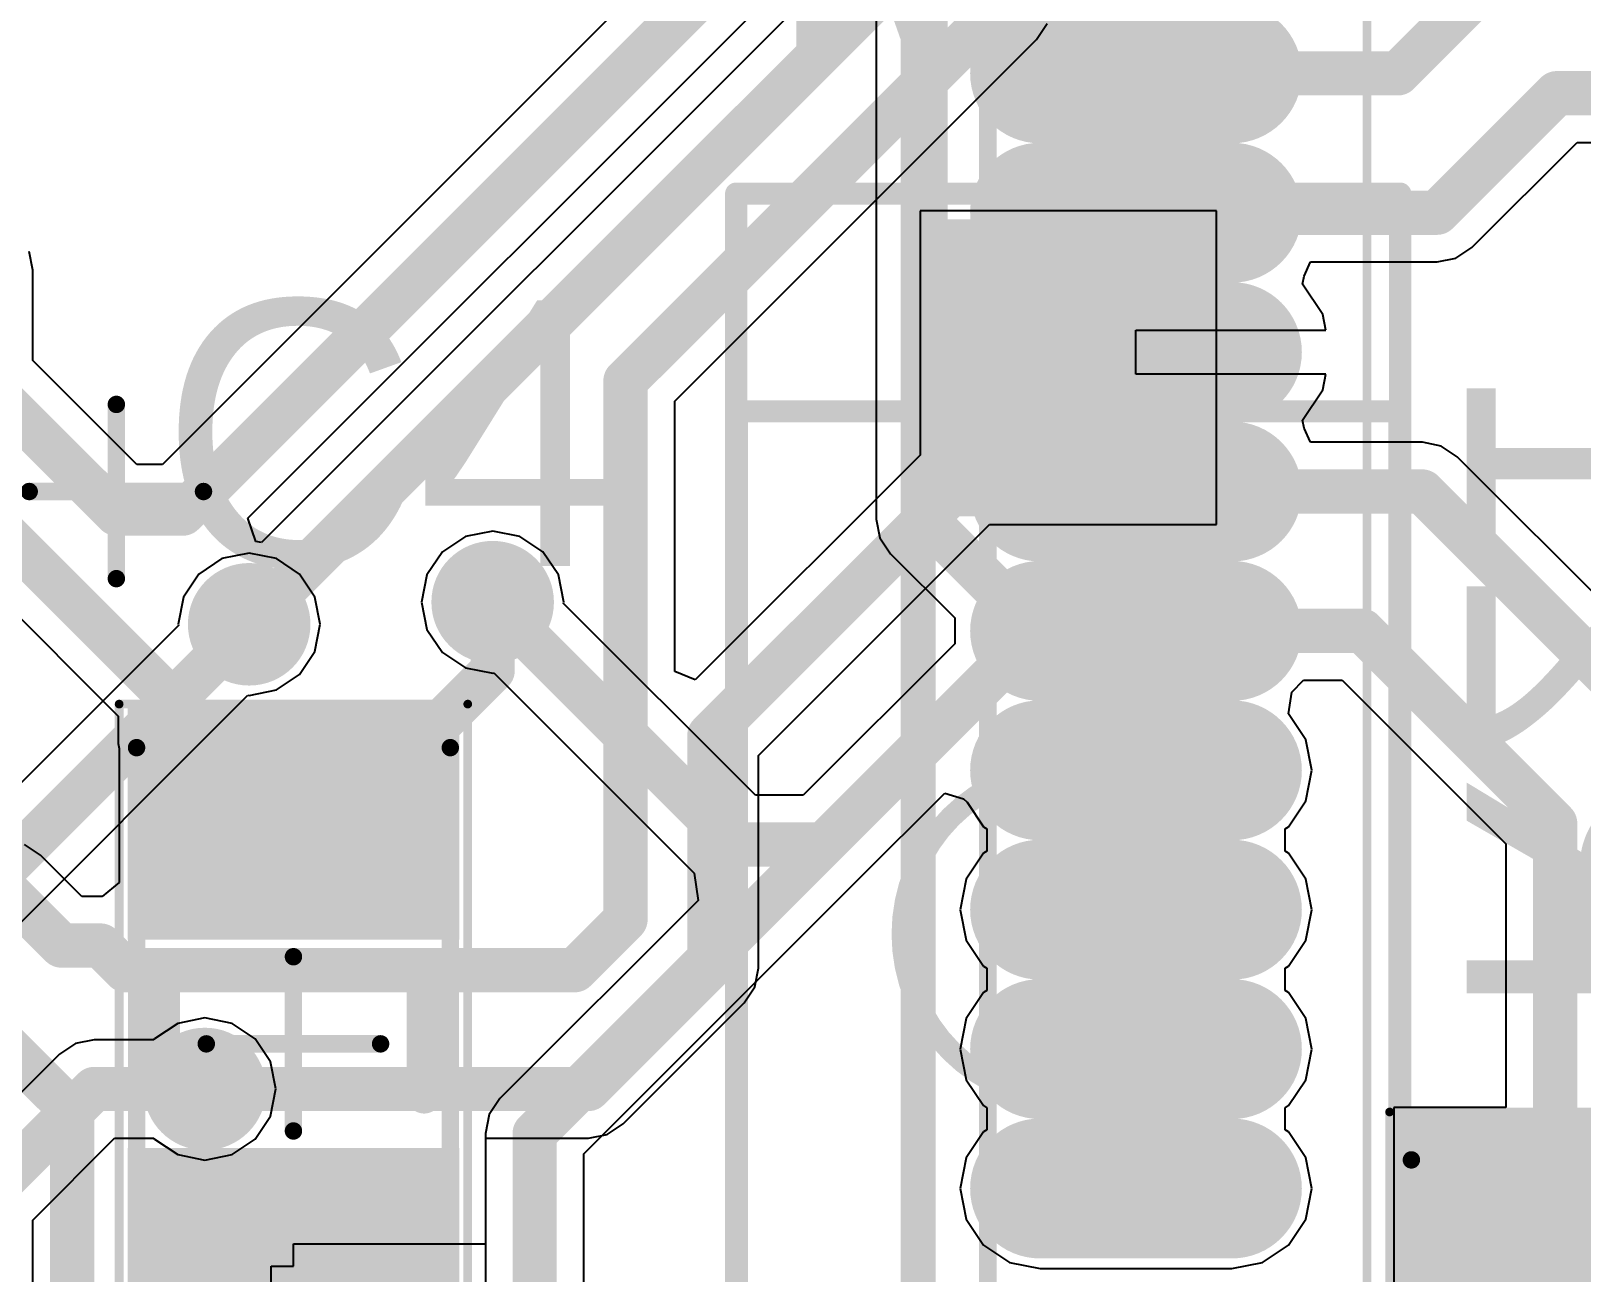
# Model space of a CAD drawing. Header units: millimetres. Extents: x 0 to 5455, y 0 to 5455.
# Drawn here: x 24.28 to 33.17, y 44.42 to 51.54 of the extents above; entities that cross this region are included whole.
import ezdxf

# ---------------------------------------------------------------- set-up
doc = ezdxf.new("R2010")
doc.units = ezdxf.units.MM
for name, color, linetype in [('BottomLayer', 5, 'Continuous'), ('BottomOverlay', 54, 'Continuous'), ('BottomPaste', 16, 'Continuous'), ('BottomSolder', 6, 'Continuous'), ('Mechanical13', 56, 'Continuous'), ('Mechanical15', 56, 'Continuous'), ('TopLayer', 1, 'Continuous'), ('TopOverlay', 2, 'Continuous'), ('TopPaste', 8, 'Continuous'), ('TopSolder', 216, 'Continuous'), ('ViaHoleLayer', 16, 'Continuous')]:
    doc.layers.add(name, color=color, linetype=linetype)

# ---------------------------------------------------------------- blocks, each defined once
blk = doc.blocks.new('ATML_44ML_M_B_1')
at = {"layer": 'BottomLayer'}
h = blk.add_hatch(color=5, dxfattribs=at)
edge = h.paths.add_edge_path()
edge.add_arc((-6.4, 4), 0.3, 90, 270)
edge.add_line((-6.4, 3.7), (-5.3, 3.7))
edge.add_arc((-5.3, 4), 0.3, 270, 450)
edge.add_line((-5.3, 4.3), (-6.4, 4.3))
h = blk.add_hatch(color=5, dxfattribs=at)
edge = h.paths.add_edge_path()
edge.add_arc((-6.4, 3.2), 0.3, 90, 270)
edge.add_line((-6.4, 2.9), (-5.3, 2.9))
edge.add_arc((-5.3, 3.2), 0.3, 270, 450)
edge.add_line((-5.3, 3.5), (-6.4, 3.5))
h = blk.add_hatch(color=5, dxfattribs=at)
edge = h.paths.add_edge_path()
edge.add_arc((-6.4, 2.4), 0.3, 90, 270)
edge.add_line((-6.4, 2.1), (-5.3, 2.1))
edge.add_arc((-5.3, 2.4), 0.3, 270, 450)
edge.add_line((-5.3, 2.7), (-6.4, 2.7))
h = blk.add_hatch(color=5, dxfattribs=at)
edge = h.paths.add_edge_path()
edge.add_arc((-6.4, 1.6), 0.3, 90, 270)
edge.add_line((-6.4, 1.3), (-5.3, 1.3))
edge.add_arc((-5.3, 1.6), 0.3, 270, 450)
edge.add_line((-5.3, 1.9), (-6.4, 1.9))
h = blk.add_hatch(color=5, dxfattribs=at)
edge = h.paths.add_edge_path()
edge.add_arc((-6.4, 0.8), 0.3, 90, 270)
edge.add_line((-6.4, 0.5), (-5.3, 0.5))
edge.add_arc((-5.3, 0.8), 0.3, 270, 450)
edge.add_line((-5.3, 1.1), (-6.4, 1.1))
h = blk.add_hatch(color=5, dxfattribs=at)
edge = h.paths.add_edge_path()
edge.add_arc((-6.4, 0), 0.3, 90, 270)
edge.add_line((-6.4, -0.3), (-5.3, -0.3))
edge.add_arc((-5.3, 0), 0.3, 270, 450)
edge.add_line((-5.3, 0.3), (-6.4, 0.3))
h = blk.add_hatch(color=5, dxfattribs=at)
edge = h.paths.add_edge_path()
edge.add_arc((-6.4, -0.8), 0.3, 90, 270)
edge.add_line((-6.4, -1.1), (-5.3, -1.1))
edge.add_arc((-5.3, -0.8), 0.3, 270, 450)
edge.add_line((-5.3, -0.5), (-6.4, -0.5))
h = blk.add_hatch(color=5, dxfattribs=at)
edge = h.paths.add_edge_path()
edge.add_arc((-6.4, -1.6), 0.3, 90, 270)
edge.add_line((-6.4, -1.9), (-5.3, -1.9))
edge.add_arc((-5.3, -1.6), 0.3, 270, 450)
edge.add_line((-5.3, -1.3), (-6.4, -1.3))
h = blk.add_hatch(color=5, dxfattribs=at)
edge = h.paths.add_edge_path()
edge.add_arc((-6.4, -2.4), 0.3, 90, 270)
edge.add_line((-6.4, -2.7), (-5.3, -2.7))
edge.add_arc((-5.3, -2.4), 0.3, 270, 450)
edge.add_line((-5.3, -2.1), (-6.4, -2.1))
at = {"layer": 'BottomPaste'}
h = blk.add_hatch(color=16, dxfattribs=at)
edge = h.paths.add_edge_path()
edge.add_arc((-6.4, 4), 0.3, 90, 270)
edge.add_line((-6.4, 3.7), (-5.3, 3.7))
edge.add_arc((-5.3, 4), 0.3, 270, 450)
edge.add_line((-5.3, 4.3), (-6.4, 4.3))
h = blk.add_hatch(color=16, dxfattribs=at)
edge = h.paths.add_edge_path()
edge.add_arc((-6.4, 3.2), 0.3, 90, 270)
edge.add_line((-6.4, 2.9), (-5.3, 2.9))
edge.add_arc((-5.3, 3.2), 0.3, 270, 450)
edge.add_line((-5.3, 3.5), (-6.4, 3.5))
h = blk.add_hatch(color=16, dxfattribs=at)
edge = h.paths.add_edge_path()
edge.add_arc((-6.4, 2.4), 0.3, 90, 270)
edge.add_line((-6.4, 2.1), (-5.3, 2.1))
edge.add_arc((-5.3, 2.4), 0.3, 270, 450)
edge.add_line((-5.3, 2.7), (-6.4, 2.7))
h = blk.add_hatch(color=16, dxfattribs=at)
edge = h.paths.add_edge_path()
edge.add_arc((-6.4, 1.6), 0.3, 90, 270)
edge.add_line((-6.4, 1.3), (-5.3, 1.3))
edge.add_arc((-5.3, 1.6), 0.3, 270, 450)
edge.add_line((-5.3, 1.9), (-6.4, 1.9))
h = blk.add_hatch(color=16, dxfattribs=at)
edge = h.paths.add_edge_path()
edge.add_arc((-6.4, 0.8), 0.3, 90, 270)
edge.add_line((-6.4, 0.5), (-5.3, 0.5))
edge.add_arc((-5.3, 0.8), 0.3, 270, 450)
edge.add_line((-5.3, 1.1), (-6.4, 1.1))
h = blk.add_hatch(color=16, dxfattribs=at)
edge = h.paths.add_edge_path()
edge.add_arc((-6.4, 0), 0.3, 90, 270)
edge.add_line((-6.4, -0.3), (-5.3, -0.3))
edge.add_arc((-5.3, 0), 0.3, 270, 450)
edge.add_line((-5.3, 0.3), (-6.4, 0.3))
h = blk.add_hatch(color=16, dxfattribs=at)
edge = h.paths.add_edge_path()
edge.add_arc((-6.4, -0.8), 0.3, 90, 270)
edge.add_line((-6.4, -1.1), (-5.3, -1.1))
edge.add_arc((-5.3, -0.8), 0.3, 270, 450)
edge.add_line((-5.3, -0.5), (-6.4, -0.5))
h = blk.add_hatch(color=16, dxfattribs=at)
edge = h.paths.add_edge_path()
edge.add_arc((-6.4, -1.6), 0.3, 90, 270)
edge.add_line((-6.4, -1.9), (-5.3, -1.9))
edge.add_arc((-5.3, -1.6), 0.3, 270, 450)
edge.add_line((-5.3, -1.3), (-6.4, -1.3))
h = blk.add_hatch(color=16, dxfattribs=at)
edge = h.paths.add_edge_path()
edge.add_arc((-6.4, -2.4), 0.3, 90, 270)
edge.add_line((-6.4, -2.7), (-5.3, -2.7))
edge.add_arc((-5.3, -2.4), 0.3, 270, 450)
edge.add_line((-5.3, -2.1), (-6.4, -2.1))
at = {"layer": 'BottomSolder'}
h = blk.add_hatch(color=6, dxfattribs=at)
edge = h.paths.add_edge_path()
edge.add_arc((-6.4, 4), 0.4016, 90, 270)
edge.add_line((-6.4, 3.5984), (-5.3, 3.5984))
edge.add_arc((-5.3, 4), 0.4016, 270, 450)
edge.add_line((-5.3, 4.4016), (-6.4, 4.4016))
h = blk.add_hatch(color=6, dxfattribs=at)
edge = h.paths.add_edge_path()
edge.add_arc((-6.4, 3.2), 0.4016, 90, 270)
edge.add_line((-6.4, 2.7984), (-5.3, 2.7984))
edge.add_arc((-5.3, 3.2), 0.4016, 270, 450)
edge.add_line((-5.3, 3.6016), (-6.4, 3.6016))
h = blk.add_hatch(color=6, dxfattribs=at)
edge = h.paths.add_edge_path()
edge.add_arc((-6.4, 2.4), 0.4016, 90, 270)
edge.add_line((-6.4, 1.9984), (-5.3, 1.9984))
edge.add_arc((-5.3, 2.4), 0.4016, 270, 450)
edge.add_line((-5.3, 2.8016), (-6.4, 2.8016))
h = blk.add_hatch(color=6, dxfattribs=at)
edge = h.paths.add_edge_path()
edge.add_arc((-6.4, 1.6), 0.4016, 90, 270)
edge.add_line((-6.4, 1.1984), (-5.3, 1.1984))
edge.add_arc((-5.3, 1.6), 0.4016, 270, 450)
edge.add_line((-5.3, 2.0016), (-6.4, 2.0016))
h = blk.add_hatch(color=6, dxfattribs=at)
edge = h.paths.add_edge_path()
edge.add_arc((-6.4, 0.8), 0.4016, 90, 270)
edge.add_line((-6.4, 0.3984), (-5.3, 0.3984))
edge.add_arc((-5.3, 0.8), 0.4016, 270, 450)
edge.add_line((-5.3, 1.2016), (-6.4, 1.2016))
h = blk.add_hatch(color=6, dxfattribs=at)
edge = h.paths.add_edge_path()
edge.add_arc((-6.4, 0), 0.4016, 90, 270)
edge.add_line((-6.4, -0.4016), (-5.3, -0.4016))
edge.add_arc((-5.3, 0), 0.4016, 270, 450)
edge.add_line((-5.3, 0.4016), (-6.4, 0.4016))
h = blk.add_hatch(color=6, dxfattribs=at)
edge = h.paths.add_edge_path()
edge.add_arc((-6.4, -0.8), 0.4016, 90, 270)
edge.add_line((-6.4, -1.2016), (-5.3, -1.2016))
edge.add_arc((-5.3, -0.8), 0.4016, 270, 450)
edge.add_line((-5.3, -0.3984), (-6.4, -0.3984))
h = blk.add_hatch(color=6, dxfattribs=at)
edge = h.paths.add_edge_path()
edge.add_arc((-6.4, -1.6), 0.4016, 90, 270)
edge.add_line((-6.4, -2.0016), (-5.3, -2.0016))
edge.add_arc((-5.3, -1.6), 0.4016, 270, 450)
edge.add_line((-5.3, -1.1984), (-6.4, -1.1984))
h = blk.add_hatch(color=6, dxfattribs=at)
edge = h.paths.add_edge_path()
edge.add_arc((-6.4, -2.4), 0.4016, 90, 270)
edge.add_line((-6.4, -2.8016), (-5.3, -2.8016))
edge.add_arc((-5.3, -2.4), 0.4016, 270, 450)
edge.add_line((-5.3, -1.9984), (-6.4, -1.9984))
at = {"layer": 'BottomOverlay', "const_width": 0.2}
blk.add_lwpolyline([(-4.6, 4.6), (-4.6, -4.6)], dxfattribs=at)
at = {"layer": 'Mechanical13', "const_width": 0.1}
blk.add_lwpolyline([(-5, 5), (-5, -5)], dxfattribs=at)
at = {"layer": 'Mechanical15'}
for points, const_width in [([(-7.175, 7.175), (-7.175, -7.175)], 0.05), ([(0, 0.5), (0, -0.5)], 0.1), ([(0.5, 0), (-0.5, 0)], 0.1)]:
    blk.add_lwpolyline(points, dxfattribs=dict(at, const_width=const_width))
at = {"layer": 'Mechanical15', "const_width": 0.05}
for points in [[(-0.025, 0.5, 1), (0.025, 0.5, 1)], [(-0.525, 0, 1), (-0.475, 0, 1)], [(0.475, 0, 1), (0.525, 0, 1)], [(-0.025, -0.5, 1), (0.025, -0.5, 1)]]:
    blk.add_lwpolyline(points, format="xyb", close=True, dxfattribs=at)
blk = doc.blocks.new('RESC3216X70X50LL05T20_B_10')
at = {"layer": 'BottomLayer'}
for points in [[(-0.875, 0.775), (-0.875, -0.775), (-1.775, -0.775), (-1.775, 0.775)], [(1.775, 0.775), (1.775, -0.775), (0.875, -0.775), (0.875, 0.775)]]:
    blk.add_hatch(color=5, dxfattribs=at).paths.add_polyline_path(points)
at = {"layer": 'BottomPaste'}
for points in [[(-0.875, 0.775), (-0.875, -0.775), (-1.775, -0.775), (-1.775, 0.775)], [(1.775, 0.775), (1.775, -0.775), (0.875, -0.775), (0.875, 0.775)]]:
    blk.add_hatch(color=16, dxfattribs=at).paths.add_polyline_path(points)
at = {"layer": 'BottomSolder'}
for points in [[(-0.7734, 0.8766), (-0.7734, -0.8766), (-1.8766, -0.8766), (-1.8766, 0.8766)], [(1.8766, 0.8766), (1.8766, -0.8766), (0.7734, -0.8766), (0.7734, 0.8766)]]:
    blk.add_hatch(color=6, dxfattribs=at).paths.add_polyline_path(points)
at = {"layer": 'BottomOverlay', "const_width": 0.2}
for points in [[(0.5, 0.675), (-0.5, 0.675)], [(0.5, -0.675), (-0.5, -0.675)]]:
    blk.add_lwpolyline(points, dxfattribs=at)
at = {"layer": 'BottomOverlay', "const_width": 0.1}
for points in [[(-0.55, 0.675, 1), (-0.45, 0.675, 1)], [(0.45, 0.675, 1), (0.55, 0.675, 1)], [(-0.55, -0.675, 1), (-0.45, -0.675, 1)], [(0.45, -0.675, 1), (0.55, -0.675, 1)]]:
    blk.add_lwpolyline(points, format="xyb", close=True, dxfattribs=at)
at = {"layer": 'Mechanical13', "const_width": 0.1}
for points in [[(1.625, 0.825), (-1.625, 0.825)], [(-1.625, -0.825), (-1.625, 0.825)], [(1.625, -0.825), (1.625, 0.825)], [(1.625, -0.825), (-1.625, -0.825)]]:
    blk.add_lwpolyline(points, dxfattribs=at)
at = {"layer": 'Mechanical13', "const_width": 0.05}
for points in [[(-1.65, 0.825, 1), (-1.6, 0.825, 1)], [(-1.65, 0.825, 1), (-1.6, 0.825, 1)], [(1.6, 0.825, 1), (1.65, 0.825, 1)], [(1.6, 0.825, 1), (1.65, 0.825, 1)], [(-1.65, -0.825, 1), (-1.6, -0.825, 1)], [(-1.65, -0.825, 1), (-1.6, -0.825, 1)], [(1.6, -0.825, 1), (1.65, -0.825, 1)], [(1.6, -0.825, 1), (1.65, -0.825, 1)]]:
    blk.add_lwpolyline(points, format="xyb", close=True, dxfattribs=at)
at = {"layer": 'Mechanical15'}
for points, const_width in [([(1.9, 0.95), (-1.9, 0.95)], 0.05), ([(-1.9, -0.95), (-1.9, 0.95)], 0.05), ([(1.9, -0.95), (1.9, 0.95)], 0.05), ([(0, -0.5), (0, 0.5)], 0.1), ([(0.5, 0), (-0.5, 0)], 0.1), ([(1.9, -0.95), (-1.9, -0.95)], 0.05)]:
    blk.add_lwpolyline(points, dxfattribs=dict(at, const_width=const_width))
for points, const_width in [([(-1.9125, 0.95, 1), (-1.8875, 0.95, 1)], 0.025), ([(-1.9125, 0.95, 1), (-1.8875, 0.95, 1)], 0.025), ([(1.8875, 0.95, 1), (1.9125, 0.95, 1)], 0.025), ([(1.8875, 0.95, 1), (1.9125, 0.95, 1)], 0.025), ([(-0.025, 0.5, 1), (0.025, 0.5, 1)], 0.05), ([(-0.525, 0, 1), (-0.475, 0, 1)], 0.05), ([(0.475, 0, 1), (0.525, 0, 1)], 0.05), ([(-0.025, -0.5, 1), (0.025, -0.5, 1)], 0.05), ([(-1.9125, -0.95, 1), (-1.8875, -0.95, 1)], 0.025), ([(-1.9125, -0.95, 1), (-1.8875, -0.95, 1)], 0.025), ([(1.8875, -0.95, 1), (1.9125, -0.95, 1)], 0.025), ([(1.8875, -0.95, 1), (1.9125, -0.95, 1)], 0.025)]:
    blk.add_lwpolyline(points, format="xyb", close=True, dxfattribs=dict(at, const_width=const_width))
blk = doc.blocks.new('434121025816_19')
at = {"layer": 'TopLayer'}
for points in [[(-4, 0.7), (-2.5, 0.7), (-2.5, -0.7), (-4, -0.7)], [(2.5, 0.7), (4, 0.7), (4, -0.7), (2.5, -0.7)]]:
    blk.add_hatch(color=1, dxfattribs=at).paths.add_polyline_path(points)
at = {"layer": 'TopPaste'}
for points in [[(-4, 0.7), (-2.5, 0.7), (-2.5, -0.7), (-4, -0.7)], [(2.5, 0.7), (4, 0.7), (4, -0.7), (2.5, -0.7)]]:
    blk.add_hatch(color=8, dxfattribs=at).paths.add_polyline_path(points)
at = {"layer": 'TopSolder'}
for points in [[(-4.1016, 0.8016), (-2.3984, 0.8016), (-2.3984, -0.8016), (-4.1016, -0.8016)], [(2.3984, 0.8016), (4.1016, 0.8016), (4.1016, -0.8016), (2.3984, -0.8016)]]:
    blk.add_hatch(color=216, dxfattribs=at).paths.add_polyline_path(points)
at = {"layer": 'Mechanical13', "const_width": 0.127}
for points in [[(-3, -1.9), (-3, 1.9)], [(3, 1.9), (-3, 1.9)], [(3, -1.9), (3, 1.9)], [(3, -1.9), (-3, -1.9)]]:
    blk.add_lwpolyline(points, dxfattribs=at)
at = {"layer": 'Mechanical13', "const_width": 0.0635}
for points in [[(-3.0317, 1.9, 1), (-2.9682, 1.9, 1)], [(-3.0317, 1.9, 1), (-2.9682, 1.9, 1)], [(2.9682, 1.9, 1), (3.0317, 1.9, 1)], [(2.9682, 1.9, 1), (3.0317, 1.9, 1)], [(-3.0317, -1.9, 1), (-2.9682, -1.9, 1)], [(-3.0317, -1.9, 1), (-2.9682, -1.9, 1)], [(2.9682, -1.9, 1), (3.0317, -1.9, 1)], [(2.9682, -1.9, 1), (3.0317, -1.9, 1)]]:
    blk.add_lwpolyline(points, format="xyb", close=True, dxfattribs=at)
at = {"layer": 'Mechanical15', "const_width": 0.127}
for points in [[(4.25, 1.905), (-4.25, 1.905)], [(-4.25, -1.905), (-4.25, 1.905)], [(4.25, -1.905), (4.25, 1.905)], [(4.25, -1.905), (-4.25, -1.905)]]:
    blk.add_lwpolyline(points, dxfattribs=at)
at = {"layer": 'Mechanical15', "const_width": 0.0635}
for points in [[(-4.2817, 1.905, 1), (-4.2182, 1.905, 1)], [(-4.2817, 1.905, 1), (-4.2182, 1.905, 1)], [(4.2182, 1.905, 1), (4.2817, 1.905, 1)], [(4.2182, 1.905, 1), (4.2817, 1.905, 1)], [(-4.2817, -1.905, 1), (-4.2182, -1.905, 1)], [(-4.2817, -1.905, 1), (-4.2182, -1.905, 1)], [(4.2182, -1.905, 1), (4.2817, -1.905, 1)], [(4.2182, -1.905, 1), (4.2817, -1.905, 1)]]:
    blk.add_lwpolyline(points, format="xyb", close=True, dxfattribs=at)
at = {"layer": 'TopOverlay', "const_width": 0.127}
for points in [[(-3, 0.95), (-3, 1.9)], [(3, 1.9), (-3, 1.9)], [(3, 0.95), (3, 1.9)], [(-3, -1.9), (-3, -0.95)], [(3, -1.9), (3, -0.95)], [(3, -1.9), (-3, -1.9)]]:
    blk.add_lwpolyline(points, dxfattribs=at)
at = {"layer": 'TopOverlay'}
for points, const_width in [([(-3.0317, 1.9, 1), (-2.9682, 1.9, 1)], 0.0635), ([(-3.0317, 1.9, 1), (-2.9682, 1.9, 1)], 0.0635), ([(2.9682, 1.9, 1), (3.0317, 1.9, 1)], 0.0635), ([(2.9682, 1.9, 1), (3.0317, 1.9, 1)], 0.0635), ([(-3.0317, 0.95, 1), (-2.9682, 0.95, 1)], 0.0635), ([(0.95, 0, 1), (-0.95, 0, 1)], 0.127), ([(2.9682, 0.95, 1), (3.0317, 0.95, 1)], 0.0635), ([(-0.9818, 0, 1), (-0.9183, 0, 1)], 0.0635), ([(0.9183, 0, 1), (0.9818, 0, 1)], 0.0635), ([(-3.0317, -0.95, 1), (-2.9682, -0.95, 1)], 0.0635), ([(2.9682, -0.95, 1), (3.0317, -0.95, 1)], 0.0635), ([(-3.0317, -1.9, 1), (-2.9682, -1.9, 1)], 0.0635), ([(-3.0317, -1.9, 1), (-2.9682, -1.9, 1)], 0.0635), ([(2.9682, -1.9, 1), (3.0317, -1.9, 1)], 0.0635), ([(2.9682, -1.9, 1), (3.0317, -1.9, 1)], 0.0635)]:
    blk.add_lwpolyline(points, format="xyb", close=True, dxfattribs=dict(at, const_width=const_width))
blk = doc.blocks.new('CAPC3216X180X55LL20T25_32')
at = {"layer": 'TopLayer'}
for points in [[(-1.85, -0.85), (-1.85, 0.85), (-0.7, 0.85), (-0.7, -0.85)], [(0.7, -0.85), (0.7, 0.85), (1.85, 0.85), (1.85, -0.85)]]:
    blk.add_hatch(color=1, dxfattribs=at).paths.add_polyline_path(points)
at = {"layer": 'TopPaste'}
for points in [[(-1.85, -0.85), (-1.85, 0.85), (-0.7, 0.85), (-0.7, -0.85)], [(0.7, -0.85), (0.7, 0.85), (1.85, 0.85), (1.85, -0.85)]]:
    blk.add_hatch(color=8, dxfattribs=at).paths.add_polyline_path(points)
at = {"layer": 'TopSolder'}
for points in [[(-1.9516, -0.9516), (-1.9516, 0.9516), (-0.5984, 0.9516), (-0.5984, -0.9516)], [(0.5984, -0.9516), (0.5984, 0.9516), (1.9516, 0.9516), (1.9516, -0.9516)]]:
    blk.add_hatch(color=216, dxfattribs=at).paths.add_polyline_path(points)
at = {"layer": 'Mechanical13', "const_width": 0.1}
for points in [[(-1.7, 0.9), (1.7, 0.9)], [(-1.7, 0.9), (-1.7, -0.9)], [(1.7, 0.9), (1.7, -0.9)], [(-1.7, -0.9), (1.7, -0.9)]]:
    blk.add_lwpolyline(points, dxfattribs=at)
at = {"layer": 'Mechanical13', "const_width": 0.05}
for points in [[(-1.725, 0.9, 1), (-1.675, 0.9, 1)], [(-1.725, 0.9, 1), (-1.675, 0.9, 1)], [(1.675, 0.9, 1), (1.725, 0.9, 1)], [(1.675, 0.9, 1), (1.725, 0.9, 1)], [(-1.725, -0.9, 1), (-1.675, -0.9, 1)], [(-1.725, -0.9, 1), (-1.675, -0.9, 1)], [(1.675, -0.9, 1), (1.725, -0.9, 1)], [(1.675, -0.9, 1), (1.725, -0.9, 1)]]:
    blk.add_lwpolyline(points, format="xyb", close=True, dxfattribs=at)
at = {"layer": 'Mechanical15'}
for points, const_width in [([(-1.95, 1), (1.95, 1)], 0.05), ([(-1.95, 1), (-1.95, -1)], 0.05), ([(1.95, 1), (1.95, -1)], 0.05), ([(0, 0.5), (0, -0.5)], 0.1), ([(-0.5, 0), (0.5, 0)], 0.1), ([(-1.95, -1), (1.95, -1)], 0.05)]:
    blk.add_lwpolyline(points, dxfattribs=dict(at, const_width=const_width))
for points, const_width in [([(-1.9625, 1, 1), (-1.9375, 1, 1)], 0.025), ([(-1.9625, 1, 1), (-1.9375, 1, 1)], 0.025), ([(1.9375, 1, 1), (1.9625, 1, 1)], 0.025), ([(1.9375, 1, 1), (1.9625, 1, 1)], 0.025), ([(-0.025, 0.5, 1), (0.025, 0.5, 1)], 0.05), ([(-0.525, 0, 1), (-0.475, 0, 1)], 0.05), ([(0.475, 0, 1), (0.525, 0, 1)], 0.05), ([(-0.025, -0.5, 1), (0.025, -0.5, 1)], 0.05), ([(-1.9625, -1, 1), (-1.9375, -1, 1)], 0.025), ([(-1.9625, -1, 1), (-1.9375, -1, 1)], 0.025), ([(1.9375, -1, 1), (1.9625, -1, 1)], 0.025), ([(1.9375, -1, 1), (1.9625, -1, 1)], 0.025)]:
    blk.add_lwpolyline(points, format="xyb", close=True, dxfattribs=dict(at, const_width=const_width))
at = {"layer": 'TopOverlay', "const_width": 0.2}
for points in [[(-0.3, 0.75), (0.3, 0.75)], [(-0.3, -0.75), (0.3, -0.75)]]:
    blk.add_lwpolyline(points, dxfattribs=at)
at = {"layer": 'TopOverlay', "const_width": 0.1}
for points in [[(-0.35, 0.75, 1), (-0.25, 0.75, 1)], [(0.25, 0.75, 1), (0.35, 0.75, 1)], [(-0.35, -0.75, 1), (-0.25, -0.75, 1)], [(0.25, -0.75, 1), (0.35, -0.75, 1)]]:
    blk.add_lwpolyline(points, format="xyb", close=True, dxfattribs=at)

msp = doc.modelspace()

# ---------------------------------------------------------------- hatches: boundary and pattern name
at = {"layer": 'BottomLayer'}
h = msp.add_hatch(color=5, dxfattribs=at)
edge = h.paths.add_edge_path()
edge.add_arc((26.924, 48.26), 0.25, 0, 360)
h = msp.add_hatch(color=5, dxfattribs=at)
edge = h.paths.add_edge_path()
edge.add_arc((25.527, 48.133), 0.25, 0, 360)
h = msp.add_hatch(color=5, dxfattribs=at)
edge = h.paths.add_edge_path()
edge.add_arc((25.273, 45.466), 0.25, 0, 360)
at = {"layer": 'BottomSolder'}
h = msp.add_hatch(color=6, dxfattribs=at)
edge = h.paths.add_edge_path()
edge.add_arc((26.924, 48.26), 0.3516, 0, 360)
h = msp.add_hatch(color=6, dxfattribs=at)
edge = h.paths.add_edge_path()
edge.add_arc((25.527, 48.133), 0.3516, 0, 360)
h = msp.add_hatch(color=6, dxfattribs=at)
edge = h.paths.add_edge_path()
edge.add_arc((25.273, 45.466), 0.3516, 0, 360)
at = {"layer": 'TopLayer'}
h = msp.add_hatch(color=1, dxfattribs=at)
edge = h.paths.add_edge_path()
edge.add_arc((26.924, 48.26), 0.25, 0, 360)
h = msp.add_hatch(color=1, dxfattribs=at)
edge = h.paths.add_edge_path()
edge.add_arc((25.527, 48.133), 0.25, 0, 360)
h = msp.add_hatch(color=1, dxfattribs=at)
edge = h.paths.add_edge_path()
edge.add_arc((25.273, 45.466), 0.25, 0, 360)
at = {"layer": 'TopSolder'}
h = msp.add_hatch(color=216, dxfattribs=at)
edge = h.paths.add_edge_path()
edge.add_arc((26.924, 48.26), 0.3516, 0, 360)
h = msp.add_hatch(color=216, dxfattribs=at)
edge = h.paths.add_edge_path()
edge.add_arc((25.527, 48.133), 0.3516, 0, 360)
h = msp.add_hatch(color=216, dxfattribs=at)
edge = h.paths.add_edge_path()
edge.add_arc((25.273, 45.466), 0.3516, 0, 360)
at = {"layer": 'ViaHoleLayer'}
h = msp.add_hatch(color=16, dxfattribs=at)
edge = h.paths.add_edge_path()
edge.add_arc((26.924, 48.26), 0.175, 0, 360)
h = msp.add_hatch(color=16, dxfattribs=at)
edge = h.paths.add_edge_path()
edge.add_arc((25.527, 48.133), 0.175, 0, 360)
h = msp.add_hatch(color=16, dxfattribs=at)
edge = h.paths.add_edge_path()
edge.add_arc((25.273, 45.466), 0.175, 0, 360)

# ---------------------------------------------------------------- linework, layer by layer
at = {"layer": 'BottomLayer'}
for p, q in [((29.1246, 52.62), (29.1246, 48.737)), ((32.542, 50.2953), (33.1453, 50.8986)), ((33.1453, 50.8986), (34.597, 50.8986)), ((32.4504, 50.2341), (32.542, 50.2953)), ((31.5806, 50.1313), (31.6162, 50.2126)), ((31.6162, 50.2126), (32.3423, 50.2126)), ((32.3423, 50.2126), (32.4504, 50.2341)), ((32.3423, 50.2126), (32.3423, 50.2126)), ((31.5703, 50.0856), (31.5806, 50.1313)), ((31.6869, 49.9112), (31.5703, 50.0856)), ((31.7046, 49.822), (31.6869, 49.9112)), ((30.615, 49.568), (30.615, 49.822)), ((30.615, 49.822), (31.7046, 49.822)), ((31.7046, 49.568), (30.615, 49.568)), ((31.6869, 49.4788), (31.7046, 49.568)), ((31.5703, 49.3044), (31.6869, 49.4788)), ((31.5806, 49.2587), (31.5703, 49.3044)), ((31.6162, 49.1774), (31.5806, 49.2587)), ((32.258, 49.1774), (31.6162, 49.1774)), ((32.3661, 49.1559), (32.258, 49.1774)), ((32.258, 49.1774), (32.258, 49.1774)), ((32.4577, 49.0947), (32.3661, 49.1559)), ((33.7277, 47.8247), (32.4577, 49.0947)), ((29.1246, 48.737), (29.1246, 48.737)), ((29.1246, 48.737), (29.1461, 48.6289)), ((26.924, 48.6678), (26.7679, 48.6368)), ((27.0801, 48.6368), (26.924, 48.6678)), ((26.7679, 48.6368), (26.6356, 48.5484)), ((27.2124, 48.5484), (27.0801, 48.6368)), ((29.1461, 48.6289), (29.2073, 48.5373)), ((25.3709, 48.5098), (25.2386, 48.4214)), ((25.527, 48.5408), (25.3709, 48.5098)), ((25.6831, 48.5098), (25.527, 48.5408)), ((25.8154, 48.4214), (25.6831, 48.5098)), ((26.6356, 48.5484), (26.5472, 48.4161)), ((27.3008, 48.4161), (27.2124, 48.5484)), ((29.2073, 48.5373), (29.5748, 48.1698)), ((25.2386, 48.4214), (25.1502, 48.2891)), ((25.9038, 48.2891), (25.8154, 48.4214)), ((26.5472, 48.4161), (26.5162, 48.26)), ((27.3318, 48.26), (27.3008, 48.4161)), ((25.1502, 48.2891), (25.1192, 48.133)), ((25.9348, 48.133), (25.9038, 48.2891)), ((26.5162, 48.26), (26.5472, 48.1039)), ((27.3304, 48.253), (27.3318, 48.26)), ((28.432, 47.1514), (27.3304, 48.253)), ((25.1206, 48.126), (23.772, 46.7774)), ((25.1192, 48.133), (25.1206, 48.126)), ((25.9038, 47.9769), (25.9348, 48.133)), ((29.5748, 48.1698), (29.5748, 48.0202)), ((26.5472, 48.1039), (26.6356, 47.9716)), ((25.8154, 47.8446), (25.9038, 47.9769)), ((26.6356, 47.9716), (26.7679, 47.8832)), ((29.5748, 48.0202), (28.706, 47.1514)), ((25.6831, 47.7562), (25.8154, 47.8446)), ((26.7679, 47.8832), (26.924, 47.8522)), ((26.924, 47.8522), (26.931, 47.8536)), ((26.931, 47.8536), (28.0798, 46.7048)), ((25.527, 47.7252), (25.6831, 47.7562)), ((31.5091, 47.7436), (31.576, 47.8126)), ((31.576, 47.8126), (31.798, 47.8126)), ((31.798, 47.8126), (32.7376, 46.873)), ((24.0887, 46.2953), (25.52, 47.7266)), ((25.52, 47.7266), (25.527, 47.7252)), ((31.4894, 47.6194), (31.5091, 47.7436)), ((31.5889, 47.4706), (31.4894, 47.6194)), ((31.6238, 47.295), (31.5889, 47.4706)), ((31.5889, 47.1194), (31.6238, 47.295)), ((28.706, 47.1514), (28.432, 47.1514)), ((29.0227, 46.6693), (29.5179, 47.1645)), ((29.5179, 47.1645), (29.626, 47.1317)), ((29.626, 47.1317), (29.6457, 47.1126)), ((29.6457, 47.1126), (29.7406, 46.9706)), ((31.4894, 46.9706), (31.5889, 47.1194)), ((29.7406, 46.9706), (29.7586, 46.9585)), ((29.7586, 46.9585), (29.7586, 46.8315)), ((31.4714, 46.9585), (31.4894, 46.9706)), ((31.4714, 46.8315), (31.4714, 46.9585)), ((32.7376, 46.873), (32.7376, 45.359)), ((29.7406, 46.8194), (29.6411, 46.6706)), ((29.7586, 46.8315), (29.7406, 46.8194)), ((31.4894, 46.8194), (31.4714, 46.8315)), ((31.5889, 46.6706), (31.4894, 46.8194)), ((28.0798, 46.7048), (28.1023, 46.5477)), ((27.4474, 45.094), (29.0227, 46.6693)), ((29.0227, 46.6693), (29.0227, 46.6693)), ((29.6411, 46.6706), (29.6062, 46.495)), ((31.6238, 46.495), (31.5889, 46.6706)), ((28.1023, 46.5477), (26.9653, 45.4107)), ((29.6062, 46.495), (29.6411, 46.3194)), ((31.5889, 46.3194), (31.6238, 46.495)), ((29.6411, 46.3194), (29.7406, 46.1706)), ((31.4894, 46.1706), (31.5889, 46.3194)), ((29.7406, 46.1706), (29.7586, 46.1585)), ((29.7586, 46.1585), (29.7586, 46.0315)), ((31.4714, 46.1585), (31.4894, 46.1706)), ((31.4714, 46.0315), (31.4714, 46.1585)), ((29.7406, 46.0194), (29.6411, 45.8706)), ((29.7586, 46.0315), (29.7406, 46.0194)), ((31.4894, 46.0194), (31.4714, 46.0315)), ((31.5889, 45.8706), (31.4894, 46.0194)), ((25.1169, 45.8428), (24.9846, 45.7544)), ((25.273, 45.8738), (25.1169, 45.8428)), ((25.4291, 45.8428), (25.273, 45.8738)), ((25.5614, 45.7544), (25.4291, 45.8428)), ((29.6411, 45.8706), (29.6062, 45.695)), ((31.6238, 45.695), (31.5889, 45.8706)), ((24.5299, 45.7269), (24.4383, 45.6657)), ((24.638, 45.7484), (24.5299, 45.7269)), ((24.9806, 45.7484), (24.638, 45.7484)), ((24.9846, 45.7544), (24.9806, 45.7484)), ((25.6498, 45.6221), (25.5614, 45.7544)), ((24.4383, 45.6657), (23.8033, 45.0307)), ((24.4383, 45.6657), (24.4383, 45.6657)), ((25.6808, 45.466), (25.6498, 45.6221)), ((29.6062, 45.695), (29.6411, 45.5194)), ((31.5889, 45.5194), (31.6238, 45.695)), ((25.6498, 45.3099), (25.6808, 45.466)), ((29.6411, 45.5194), (29.7406, 45.3706)), ((31.4894, 45.3706), (31.5889, 45.5194)), ((26.9653, 45.4107), (26.9041, 45.3191)), ((29.7406, 45.3706), (29.7586, 45.3585)), ((29.7586, 45.3585), (29.7586, 45.2315)), ((31.4714, 45.3585), (31.4894, 45.3706)), ((31.4714, 45.2315), (31.4714, 45.3585)), ((32.7376, 45.359), (32.095, 45.359)), ((32.095, 45.359), (32.095, 44.159)), ((25.5614, 45.1776), (25.6498, 45.3099)), ((26.9041, 45.3191), (26.8826, 45.211)), ((24.2854, 44.714), (24.755, 45.1836)), ((24.755, 45.1836), (24.9806, 45.1836)), ((24.9806, 45.1836), (24.9846, 45.1776)), ((24.9846, 45.1776), (25.1169, 45.0892)), ((25.4291, 45.0892), (25.5614, 45.1776)), ((26.8826, 45.211), (26.8826, 45.211)), ((26.8826, 45.211), (26.8826, 44.0462)), ((29.7406, 45.2194), (29.6411, 45.0706)), ((29.7586, 45.2315), (29.7406, 45.2194)), ((31.4894, 45.2194), (31.4714, 45.2315)), ((31.5889, 45.0706), (31.4894, 45.2194)), ((25.1169, 45.0892), (25.273, 45.0582)), ((25.273, 45.0582), (25.4291, 45.0892)), ((27.4474, 43.9991), (27.4474, 45.094)), ((29.6411, 45.0706), (29.6062, 44.895)), ((31.6238, 44.895), (31.5889, 45.0706)), ((29.6062, 44.895), (29.6411, 44.7194)), ((31.5889, 44.7194), (31.6238, 44.895)), ((24.2854, 44.0149), (24.2854, 44.714)), ((29.6411, 44.7194), (29.7406, 44.5706)), ((31.4894, 44.5706), (31.5889, 44.7194)), ((29.7406, 44.5706), (29.8894, 44.4711)), ((31.3406, 44.4711), (31.4894, 44.5706)), ((29.8894, 44.4711), (30.065, 44.4362)), ((31.165, 44.4362), (31.3406, 44.4711)), ((30.065, 44.4362), (31.165, 44.4362))]:
    msp.add_line(p, q, dxfattribs=at)
at = {"layer": 'BottomLayer', "const_width": 0.254}
for points in [[(29.407, 48.737), (29.407, 52.737)], [(32.118, 51.295), (32.654, 51.831)], [(31.115, 51.295), (32.118, 51.295)], [(32.3423, 50.495), (33.0283, 51.181)], [(33.0283, 51.181), (35.422, 51.181)], [(30.615, 50.495), (30.6215, 50.5015)], [(30.615, 50.495), (32.3423, 50.495)], [(30.615, 48.895), (32.258, 48.895)], [(32.258, 48.895), (33.528, 47.625)], [(29.407, 48.737), (30.049, 48.095)], [(26.924, 48.26), (28.315, 46.869)], [(23.889, 46.495), (25.527, 48.133)], [(28.823, 46.869), (30.049, 48.095)], [(30.049, 48.095), (30.049, 48.095)], [(30.049, 48.095), (30.615, 48.095)], [(30.615, 48.095), (31.915, 48.095)], [(31.915, 48.095), (33.02, 46.99)], [(33.02, 44.759), (33.02, 46.99)], [(27.165, 45.211), (28.823, 46.869)], [(28.315, 46.869), (28.823, 46.869)], [(24.003, 44.831), (24.638, 45.466)], [(24.638, 45.466), (25.273, 45.466)], [(27.165, 43.045), (27.165, 45.211)]]:
    msp.add_lwpolyline(points, dxfattribs=at)
at = {"layer": 'BottomLayer', "const_width": 0.127}
for points in [[(31.0515, 51.295, 1), (31.1785, 51.295, 1)], [(32.0545, 51.295, 1), (32.1815, 51.295, 1)], [(32.0545, 51.295, 1), (32.1815, 51.295, 1)], [(32.9648, 51.181, 1), (33.0918, 51.181, 1)], [(32.9648, 51.181, 1), (33.0918, 51.181, 1)], [(30.5515, 50.495, 1), (30.6785, 50.495, 1)], [(30.5515, 50.495, 1), (30.6785, 50.495, 1)], [(30.558, 50.5015, 1), (30.685, 50.5015, 1)], [(32.2788, 50.495, 1), (32.4058, 50.495, 1)], [(32.2788, 50.495, 1), (32.4058, 50.495, 1)], [(30.5515, 48.895, 1), (30.6785, 48.895, 1)], [(32.1945, 48.895, 1), (32.3215, 48.895, 1)], [(32.1945, 48.895, 1), (32.3215, 48.895, 1)], [(29.3435, 48.737, 1), (29.4705, 48.737, 1)], [(29.3435, 48.737, 1), (29.4705, 48.737, 1)], [(26.8605, 48.26, 1), (26.9875, 48.26, 1)], [(25.4635, 48.133, 1), (25.5905, 48.133, 1)], [(29.9855, 48.095, 1), (30.1125, 48.095, 1)], [(29.9855, 48.095, 1), (30.1125, 48.095, 1)], [(29.9855, 48.095, 1), (30.1125, 48.095, 1)], [(29.9855, 48.095, 1), (30.1125, 48.095, 1)], [(29.9855, 48.095, 1), (30.1125, 48.095, 1)], [(30.5515, 48.095, 1), (30.6785, 48.095, 1)], [(30.5515, 48.095, 1), (30.6785, 48.095, 1)], [(31.8515, 48.095, 1), (31.9785, 48.095, 1)], [(31.8515, 48.095, 1), (31.9785, 48.095, 1)], [(32.9565, 46.99, 1), (33.0835, 46.99, 1)], [(32.9565, 46.99, 1), (33.0835, 46.99, 1)], [(28.2515, 46.869, 1), (28.3785, 46.869, 1)], [(28.2515, 46.869, 1), (28.3785, 46.869, 1)], [(28.7595, 46.869, 1), (28.8865, 46.869, 1)], [(28.7595, 46.869, 1), (28.8865, 46.869, 1)], [(28.7595, 46.869, 1), (28.8865, 46.869, 1)], [(24.5745, 45.466, 1), (24.7015, 45.466, 1)], [(24.5745, 45.466, 1), (24.7015, 45.466, 1)], [(25.2095, 45.466, 1), (25.3365, 45.466, 1)], [(27.1015, 45.211, 1), (27.2285, 45.211, 1)], [(27.1015, 45.211, 1), (27.2285, 45.211, 1)], [(32.9565, 44.759, 1), (33.0835, 44.759, 1)]]:
    msp.add_lwpolyline(points, format="xyb", close=True, dxfattribs=at)
at = {"layer": 'TopLayer'}
for p, q in [((28.0386, 52.06), (25.029, 49.0504)), ((28.8006, 51.806), (25.5975, 48.603)), ((25.5193, 48.7419), (28.5207, 51.7433)), ((30.0447, 51.4893), (30.1059, 51.5809)), ((27.9684, 49.413), (30.0447, 51.4893)), ((30.0447, 51.4893), (30.0447, 51.4893)), ((31.076, 50.505), (29.376, 50.505)), ((29.376, 50.505), (29.376, 49.1044)), ((31.076, 48.705), (31.076, 50.505)), ((24.2854, 50.165), (24.2639, 50.2731)), ((24.2854, 49.647), (24.2854, 50.165)), ((24.882, 49.0504), (24.2854, 49.647)), ((27.9684, 47.8628), (27.9684, 49.413)), ((29.376, 49.1044), (28.0858, 47.8142)), ((25.029, 49.0504), (24.882, 49.0504)), ((25.5645, 48.6075), (25.5193, 48.7419)), ((28.45, 47.3796), (29.7754, 48.705)), ((29.7754, 48.705), (31.076, 48.705)), ((25.5975, 48.603), (25.5645, 48.6075)), ((23.968, 48.4136), (24.7756, 47.606)), ((28.0858, 47.8142), (27.9684, 47.8628)), ((24.7756, 47.606), (24.7756, 47.448)), ((24.7756, 47.448), (24.7756, 47.448)), ((24.7756, 47.448), (24.781, 47.4207)), ((24.781, 47.4207), (24.781, 46.6507)), ((28.45, 46.16), (28.45, 47.3796)), ((24.3297, 46.8087), (24.2381, 46.8699)), ((24.5668, 46.5716), (24.3297, 46.8087)), ((24.781, 46.6507), (24.6828, 46.5701)), ((24.675, 46.5716), (24.5668, 46.5716)), ((24.6751, 46.5716), (24.675, 46.5716)), ((24.6828, 46.5701), (24.6751, 46.5716)), ((28.4285, 46.0519), (28.45, 46.16)), ((28.45, 46.16), (28.45, 46.16)), ((28.3673, 45.9603), (28.4285, 46.0519)), ((27.6733, 45.2663), (28.3673, 45.9603)), ((27.5816, 45.2051), (27.6733, 45.2663)), ((26.885, 44.577), (26.885, 45.1836)), ((26.885, 45.1836), (27.4735, 45.1836)), ((27.4735, 45.1836), (27.5816, 45.2051)), ((27.4735, 45.1836), (27.4735, 45.1836)), ((25.781, 44.45), (25.781, 44.577)), ((25.781, 44.577), (26.885, 44.577)), ((25.654, 43.621), (25.654, 44.45)), ((25.654, 44.45), (25.781, 44.45))]:
    msp.add_line(p, q, dxfattribs=at)
at = {"layer": 'TopLayer', "const_width": 0.254}
for points in [[(25.146, 48.768), (28.321, 51.943)], [(25.527, 48.133), (29.083, 51.689)], [(27.686, 49.53), (29.845, 51.689)], [(30.226, 49.555), (30.226, 49.605)], [(24.003, 49.53), (24.765, 48.768)], [(27.686, 46.438), (27.686, 49.53)], [(28.1676, 47.4966), (30.226, 49.555)], [(23.9842, 48.7968), (25.058, 47.723)], [(24.765, 48.768), (25.146, 48.768)], [(26.924, 47.868), (26.924, 48.26)], [(26.056, 47), (26.924, 47.868)], [(25.058, 47.448), (25.058, 47.723)], [(28.1676, 46.16), (28.1676, 47.4966)], [(25.058, 47.448), (25.506, 47)], [(25.506, 47), (25.781, 47)], [(25.781, 47), (26.056, 47)], [(24.13, 46.609), (24.4498, 46.2892)], [(27.396, 46.148), (27.686, 46.438)], [(24.4498, 46.2892), (24.6751, 46.2892)], [(24.6751, 46.2892), (24.8163, 46.148)], [(24.8163, 46.148), (27.396, 46.148)], [(27.4735, 45.466), (28.1676, 46.16)], [(23.876, 45.974), (24.511, 45.339)], [(25.273, 45.466), (27.4735, 45.466)], [(24.511, 41.781), (24.511, 45.339)]]:
    msp.add_lwpolyline(points, dxfattribs=at)
at = {"layer": 'TopLayer', "const_width": 0.127}
for points in [[(30.1625, 49.605, 1), (30.2895, 49.605, 1)], [(27.6225, 49.53, 1), (27.7495, 49.53, 1)], [(27.6225, 49.53, 1), (27.7495, 49.53, 1)], [(30.1625, 49.555, 1), (30.2895, 49.555, 1)], [(30.1625, 49.555, 1), (30.2895, 49.555, 1)], [(24.7015, 48.768, 1), (24.8285, 48.768, 1)], [(24.7015, 48.768, 1), (24.8285, 48.768, 1)], [(25.0825, 48.768, 1), (25.2095, 48.768, 1)], [(25.0825, 48.768, 1), (25.2095, 48.768, 1)], [(26.8605, 48.26, 1), (26.9875, 48.26, 1)], [(25.4635, 48.133, 1), (25.5905, 48.133, 1)], [(26.8605, 47.868, 1), (26.9875, 47.868, 1)], [(26.8605, 47.868, 1), (26.9875, 47.868, 1)], [(24.9945, 47.723, 1), (25.1215, 47.723, 1)], [(24.9945, 47.723, 1), (25.1215, 47.723, 1)], [(28.1041, 47.4966, 1), (28.2311, 47.4966, 1)], [(28.1041, 47.4966, 1), (28.2311, 47.4966, 1)], [(24.9945, 47.448, 1), (25.1215, 47.448, 1)], [(24.9945, 47.448, 1), (25.1215, 47.448, 1)], [(25.4425, 47, 1), (25.5695, 47, 1)], [(25.4425, 47, 1), (25.5695, 47, 1)], [(25.7175, 47, 1), (25.8445, 47, 1)], [(25.7175, 47, 1), (25.8445, 47, 1)], [(25.9925, 47, 1), (26.1195, 47, 1)], [(25.9925, 47, 1), (26.1195, 47, 1)], [(27.6225, 46.438, 1), (27.7495, 46.438, 1)], [(27.6225, 46.438, 1), (27.7495, 46.438, 1)], [(24.3863, 46.2892, 1), (24.5133, 46.2892, 1)], [(24.3863, 46.2892, 1), (24.5133, 46.2892, 1)], [(24.6116, 46.2892, 1), (24.7386, 46.2892, 1)], [(24.6116, 46.2892, 1), (24.7386, 46.2892, 1)], [(24.7528, 46.148, 1), (24.8798, 46.148, 1)], [(24.7528, 46.148, 1), (24.8798, 46.148, 1)], [(27.3325, 46.148, 1), (27.4595, 46.148, 1)], [(27.3325, 46.148, 1), (27.4595, 46.148, 1)], [(28.1041, 46.16, 1), (28.2311, 46.16, 1)], [(28.1041, 46.16, 1), (28.2311, 46.16, 1)], [(25.2095, 45.466, 1), (25.3365, 45.466, 1)], [(27.41, 45.466, 1), (27.537, 45.466, 1)], [(27.41, 45.466, 1), (27.537, 45.466, 1)], [(24.4475, 45.339, 1), (24.5745, 45.339, 1)], [(24.4475, 45.339, 1), (24.5745, 45.339, 1)]]:
    msp.add_lwpolyline(points, format="xyb", close=True, dxfattribs=at)

# ---------------------------------------------------------------- block references
for name, p, rotation in [('ATML_44ML_M_B_1', (24.765, 48.895), 180), ('434121025816_19', (30.226, 46.355), 270), ('CAPC3216X180X55LL20T25_32', (25.781, 45.725), 90), ('RESC3216X70X50LL05T20_B_10', (33.02, 43.434), 270)]:
    msp.add_blockref(name, p, dxfattribs=dict(rotation=rotation))

# ---------------------------------------------------------------- texts
at = {"layer": 'BottomOverlay', "text_generation_flag": 2}
msp.add_text('R21', height=1.524, rotation=270, dxfattribs=at).set_placement((32.5122, 45.8476))
at = {"layer": 'TopOverlay'}
for s, p in [('M4', (28.4988, 51.435)), ('C4', (25.019, 48.4682))]:
    msp.add_text(s, height=1.524, dxfattribs=at).set_placement(p)

doc.saveas('drawing.dxf')
